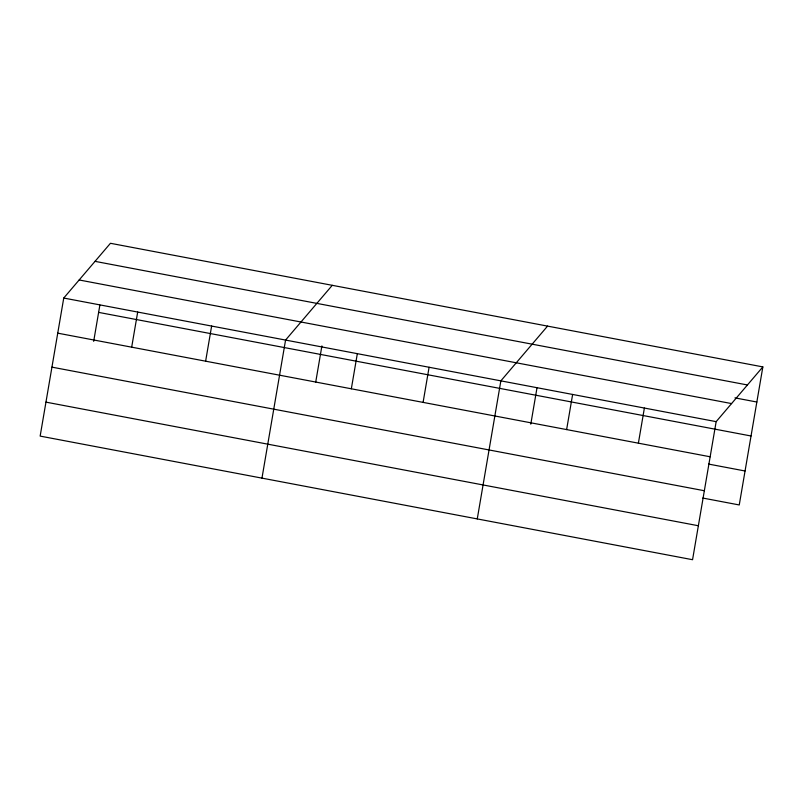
<?xml version="1.0" encoding="UTF-8"?>
<svg xmlns="http://www.w3.org/2000/svg" width="803" height="803" viewBox="0 0 803 803"><rect width="100%" height="100%" fill="white"/><g stroke="black" fill="none" stroke-linecap="round" stroke-linejoin="round"><path stroke-width="1.2" d="M63.748 298.043L40.15 436.099L692.557 559.711L716.156 421.645L762.85 366.901L110.443 243.289L63.748 298.043L716.156 421.645M93.68 341.345L99.873 305.11M131.682 347.177L137.684 312.056M205.628 361.189L211.631 326.058M261.969 478.126L285.567 340.07L332.261 285.316M315.709 382.168L321.903 345.922M351.333 388.793L357.335 353.661M423.091 402.383L429.093 367.262M477.263 518.919L500.861 380.863L547.556 326.108M530.793 424.165L536.986 387.919M566.627 429.585L572.629 394.454M638.385 443.176L644.387 408.054M762.85 366.901L739.252 504.957L702.755 498.041M95.035 261.356L747.442 384.968M734.956 397.876L756.848 402.022M79.156 279.976L731.563 403.578M98.628 312.387L751.036 435.989M57.746 333.165L710.153 456.777M708.567 464.074L745.054 470.99M51.934 367.142L704.351 490.743M45.952 402.132L698.369 525.744"/></g></svg>
